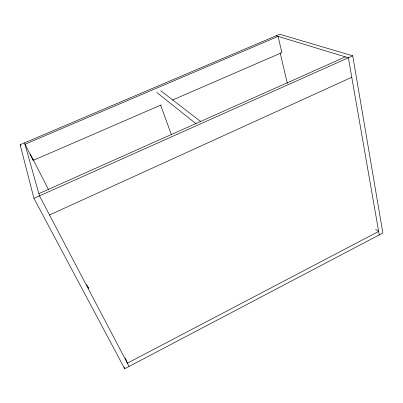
<?xml version="1.0" encoding="UTF-8"?>
<svg xmlns="http://www.w3.org/2000/svg" width="403" height="403" viewBox="0 0 403 403"><rect width="100%" height="100%" fill="white"/><g stroke="black" fill="none" stroke-linecap="round" stroke-linejoin="round"><path stroke-width="0.6" d="M124.688 368.755L382.85 232.989L352.731 55.821L279.732 34.245L20.15 144.722L33.938 198.347L124.688 368.755L124.038 366.982M49.514 214.975L351.769 77.255M38.849 193.636L345.396 56.863M33.938 198.347L352.731 55.821M172.267 100.135L281.888 52.642L278.08 36.396L24.956 144.269L33.217 160.379L161.306 104.886M276.095 35.791L348.373 57.77L379.248 234.884M375.576 229.277L378.649 231.443L127.378 363.194L125.378 357.899M160.721 90.72L200.795 121.63M156.737 92.438L195.999 123.721M129.086 366.443L39.479 195.868L24.558 142.848M86.574 284.432L88.615 288.316L88.202 287.127M20.15 144.722L20.729 145.836M25.404 144.506L25.988 145.639M30.22 153.896L48.602 189.768M160.686 105.238L171.401 134.768M32.769 158.868L33.217 160.379M280.14 52.914L287.359 83.486"/></g></svg>
